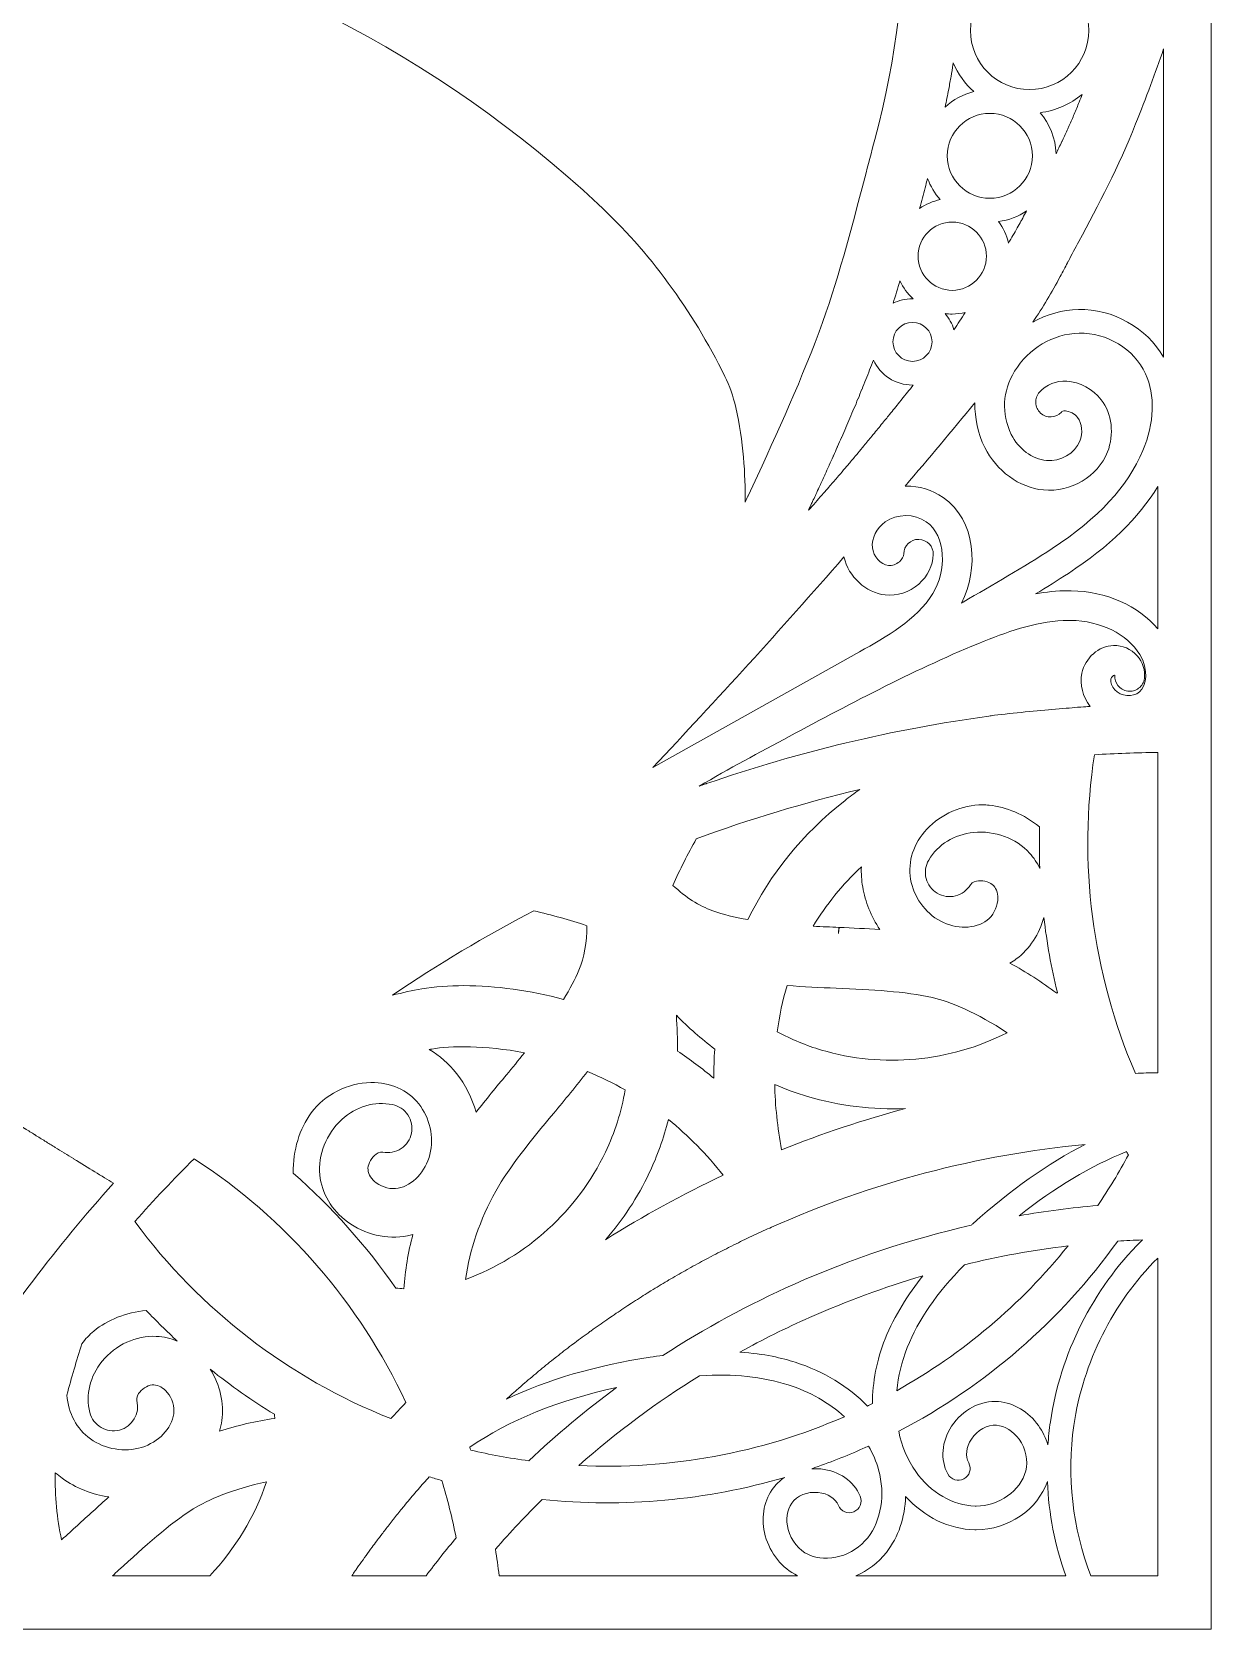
# Model space of a CAD drawing. Header units: millimetres. Extents: x 31 to 886, y -1164 to 562.
# Drawn here: x 687.4 to 886.3, y -581.1 to -311.6 of the extents above; entities that cross this region are included whole.
import ezdxf

# ---------------------------------------------------------------- set-up
doc = ezdxf.new("R2010")
doc.units = ezdxf.units.MM
doc.header["$MEASUREMENT"] = 0
doc.layers.add('Layer 3', color=7, linetype='Continuous')

msp = doc.modelspace()

# ---------------------------------------------------------------- linework, layer by layer
at = {"layer": 'Layer 3', "lineweight": 0}
msp.add_lwpolyline([(501, -19.87), (501, -581.1), (886.3, -581.1), (886.3, -19.87), (501, -19.87)], dxfattribs=at)
for points, knots in [([(686.3, -291.04), (679.7, -289.71), (673.32, -289.28), (667.2, -289.32), (662.44, -289.35), (657.82, -289.66), (653.38, -290.05), (653.25, -290.06), (653.12, -290.07), (653, -290.07), (652.61, -290.08), (652.21, -290.05), (651.83, -290), (652.28, -288.5), (652.75, -286.83), (652.44, -285.26), (651.08, -278.4), (648.23, -273.18), (642.59, -267.27), (641.65, -266.29), (640.47, -266.07), (639.6, -265.91), (639.3, -265.85), (639.02, -265.8), (638.84, -265.73), (638.68, -265.67), (638.51, -265.61), (638.34, -265.55), (637.72, -265.32), (636.87, -265.01), (636.55, -264.68), (630.27, -258.31), (623.5, -251.65), (615.73, -246.54), (606.03, -240.16), (597.81, -236.68), (589.07, -235.28), (586.79, -234.91), (584.46, -234.74), (582.11, -234.76), (579.09, -234.78), (576.03, -235.12), (572.95, -235.77), (563.65, -237.75), (555.89, -241.32), (549.22, -246.67), (538.39, -255.36), (531.18, -266.48), (528.37, -278.83), (524.31, -296.75), (527.95, -314.55), (538.64, -328.96), (541.53, -332.85), (545.38, -336.29), (550.1, -339.16), (552.42, -340.57), (555.51, -341.92), (558.84, -343.15), (558.99, -343.2), (559.14, -343.26), (559.29, -343.31), (559.7, -343.46), (560.11, -343.61), (560.52, -343.75), (560.7, -343.81), (560.88, -343.87), (561.05, -343.93), (561.45, -344.07), (561.84, -344.2), (562.23, -344.33), (562.43, -344.4), (562.63, -344.46), (562.83, -344.53), (563.79, -344.84), (564.74, -345.14), (565.69, -345.43), (566.21, -345.59), (566.73, -345.74), (567.25, -345.89), (567.59, -345.99), (567.92, -346.09), (568.24, -346.18), (570.91, -346.95), (573.42, -347.6), (575.5, -348.12), (575.43, -348.12), (575.35, -348.13), (575.28, -348.13), (573.36, -348.27), (571.58, -348.67), (569.86, -349.06), (569.86, -349.06), (569.2, -349.21), (569.2, -349.21), (569.01, -349.25), (568.84, -349.3), (568.65, -349.36), (568.58, -349.38), (568.51, -349.4), (568.44, -349.42), (568.37, -349.43), (568.27, -349.46), (568.16, -349.5), (568.16, -349.5), (567.74, -349.62), (567.74, -349.62), (567.66, -349.64), (567.46, -349.71), (567.41, -349.72), (566.86, -349.93), (566.29, -350.25), (565.93, -350.48), (565.55, -350.73), (565.26, -350.94), (565, -351.16), (564.11, -351.92), (563.37, -352.62), (562.61, -353.45), (562.21, -353.88), (561.89, -354.22), (561.5, -354.72), (561.43, -354.82), (561.36, -354.9), (561.29, -354.99), (561.02, -355.33), (560.72, -355.71), (560.37, -356.29), (560.14, -356.69), (559.37, -358.11), (559.38, -359.68), (559.39, -360.83), (559.78, -362.17), (560.41, -363.17), (560.97, -364.06), (561.61, -364.63), (562.12, -365.1), (562.61, -365.54), (563.05, -365.82), (563.46, -366.08), (563.57, -366.15), (563.67, -366.22), (563.79, -366.29), (563.79, -366.29), (564.03, -366.45), (564.03, -366.45), (564.64, -366.86), (565.21, -367.24), (565.77, -367.67), (565.77, -367.67), (566.62, -368.3), (566.62, -368.3), (567.72, -369.13), (568.86, -369.98), (569.93, -370.86), (575.63, -375.57), (581.08, -380.25), (586.14, -384.76), (591.86, -389.87), (596.85, -394.64), (601.39, -399.35), (604.11, -402.16), (606.74, -405.1), (609.36, -408.27), (605.61, -406.21), (600.05, -403.01), (593.2, -398.59), (581.9, -391.29), (565.67, -379.69), (552.48, -365.85), (549.13, -362.34), (538.31, -350.2), (532.64, -340.8), (520.18, -320.14), (513.22, -298.76), (511.95, -277.25), (511.28, -266.07), (512.21, -255.25), (514.64, -245.94), (516.62, -238.34), (517.93, -233.32), (521.16, -227.21), (524.41, -221.07), (528.03, -216.2), (532.88, -211.41), (537.91, -206.45), (542.73, -202.65), (547.62, -199.82), (557.24, -194.24), (568.08, -190.71), (580.76, -189.01), (583.79, -188.61), (586.77, -188.41), (589.65, -188.43), (590.06, -188.43), (590.47, -188.44), (590.88, -188.45), (603.27, -188.78), (614.56, -190.89), (625.4, -194.91), (638.67, -199.83), (651.13, -207.3), (662.43, -217.1), (671.04, -224.57), (678.81, -233.03), (685.55, -242.26), (693.68, -253.38), (694.25, -253.74), (694.47, -253.88), (694.79, -254.08), (695.15, -254.18), (695.51, -254.18), (695.87, -254.19), (696.24, -254.09), (696.56, -253.9), (697.29, -253.46), (708.64, -244.04), (712.82, -240.45), (722.98, -231.77), (733.1, -224.97), (742.89, -220.27), (754.59, -214.66), (766.24, -211.81), (777.51, -211.81), (777.51, -211.81), (777.55, -211.81), (777.55, -211.81), (786.39, -211.82), (793.32, -213.38), (800.03, -216.89), (812.8, -223.57), (822.44, -235.22), (827.89, -250.58), (836.3, -274.23), (836.9, -302.33), (829.59, -329.7), (829.01, -331.88), (828.45, -334.04), (827.89, -336.18), (825.54, -345.15), (823.33, -353.63), (820.17, -362.19), (816.67, -371.64), (812.37, -380.89), (808.21, -389.84), (808.21, -389.84), (808.18, -389.9), (808.18, -389.9), (808.02, -390.24), (807.86, -390.59), (807.7, -390.93), (807.76, -386.3), (807.43, -380.66), (806.12, -374.93), (805.7, -373.05), (805.08, -371.3), (804.29, -369.7), (798.73, -358.43), (791.53, -348.64), (782.91, -340.62), (755.93, -315.51), (722.52, -298.37), (686.3, -291.04)], [0, 0, 0, 0, 1, 1, 1, 2, 2, 2, 3, 3, 3, 4, 4, 4, 5, 5, 5, 6, 6, 6, 7, 7, 7, 8, 8, 8, 9, 9, 9, 10, 10, 10, 11, 11, 11, 12, 12, 12, 13, 13, 13, 14, 14, 14, 15, 15, 15, 16, 16, 16, 17, 17, 17, 18, 18, 18, 19, 19, 19, 20, 20, 20, 21, 21, 21, 22, 22, 22, 23, 23, 23, 24, 24, 24, 25, 25, 25, 26, 26, 26, 27, 27, 27, 28, 28, 28, 29, 29, 29, 30, 30, 30, 31, 31, 31, 32, 32, 32, 33, 33, 33, 34, 34, 34, 35, 35, 35, 36, 36, 36, 37, 37, 37, 38, 38, 38, 39, 39, 39, 40, 40, 40, 41, 41, 41, 42, 42, 42, 43, 43, 43, 44, 44, 44, 45, 45, 45, 46, 46, 46, 47, 47, 47, 48, 48, 48, 49, 49, 49, 50, 50, 50, 51, 51, 51, 52, 52, 52, 53, 53, 53, 54, 54, 54, 55, 55, 55, 56, 56, 56, 57, 57, 57, 58, 58, 58, 59, 59, 59, 60, 60, 60, 61, 61, 61, 62, 62, 62, 63, 63, 63, 64, 64, 64, 65, 65, 65, 66, 66, 66, 67, 67, 67, 68, 68, 68, 69, 69, 69, 70, 70, 70, 71, 71, 71, 72, 72, 72, 73, 73, 73, 74, 74, 74, 75, 75, 75, 76, 76, 76, 77, 77, 77, 78, 78, 78, 79, 79, 79, 80, 80, 80, 81, 81, 81, 82, 82, 82, 83, 83, 83, 84, 84, 84, 85, 85, 85, 86, 86, 86, 87, 87, 87, 87]), ([(855.69, -321.31), (850.18, -321.31), (845.7, -316.83), (845.7, -311.31), (845.7, -305.8), (850.18, -301.32), (855.69, -301.32), (861.2, -301.32), (865.68, -305.8), (865.68, -311.31), (865.68, -316.83), (861.2, -321.31), (855.69, -321.31)], [0, 0, 0, 0, 1, 1, 1, 2, 2, 2, 3, 3, 3, 4, 4, 4, 4]), ([(878.3, -366.48), (875.47, -361.53), (869.74, -358.26), (863.92, -358.41), (861.21, -358.48), (858.57, -359.24), (856.21, -360.55), (856.21, -360.55), (856.21, -360.55), (856.21, -360.55), (858, -358.01), (859.45, -355.47), (860.85, -352.87), (860.85, -352.86), (860.85, -352.86), (860.85, -352.86), (861.08, -352.44), (861.3, -352.03), (861.52, -351.61), (861.56, -351.54), (861.6, -351.46), (861.64, -351.39), (861.83, -351.02), (862.02, -350.65), (862.22, -350.28), (862.23, -350.26), (862.24, -350.24), (862.25, -350.23), (862.81, -349.15), (863.39, -348.04), (863.99, -346.93), (867.29, -340.86), (870.73, -334.25), (873.58, -327.1), (875.36, -322.66), (876.92, -318.48), (878.3, -314.45), (878.3, -314.45), (878.3, -366.48), (878.3, -366.48)], [0, 0, 0, 0, 1, 1, 1, 2, 2, 2, 3, 3, 3, 4, 4, 4, 5, 5, 5, 6, 6, 6, 7, 7, 7, 8, 8, 8, 9, 9, 9, 10, 10, 10, 11, 11, 11, 12, 12, 12, 13, 13, 13, 13]), ([(846.26, -321.65), (844.44, -322.11), (842.8, -323.01), (841.45, -324.24), (841.66, -323.25), (841.86, -322.25), (842.05, -321.25), (842.12, -320.86), (842.19, -320.47), (842.26, -320.08), (842.32, -319.75), (842.38, -319.42), (842.44, -319.09), (842.56, -318.43), (842.67, -317.77), (842.77, -317.1), (842.79, -317.01), (842.81, -316.91), (842.82, -316.81), (843.61, -318.66), (844.8, -320.31), (846.26, -321.65)], [0, 0, 0, 0, 1, 1, 1, 2, 2, 2, 3, 3, 3, 4, 4, 4, 5, 5, 5, 6, 6, 6, 7, 7, 7, 7]), ([(864.56, -322.13), (864.39, -322.56), (864.23, -322.99), (864.05, -323.42), (863.79, -324.09), (863.51, -324.76), (863.22, -325.43), (863.18, -325.51), (863.15, -325.59), (863.12, -325.67), (862.84, -326.32), (862.55, -326.97), (862.26, -327.62), (862.22, -327.72), (862.17, -327.82), (862.13, -327.91), (861.83, -328.57), (861.53, -329.22), (861.23, -329.87), (861.19, -329.95), (861.16, -330.02), (861.13, -330.09), (860.8, -330.77), (860.48, -331.45), (860.15, -332.13), (860.07, -329.48), (859.06, -327.07), (857.45, -325.2), (860.13, -324.86), (862.57, -323.76), (864.56, -322.13)], [0, 0, 0, 0, 1, 1, 1, 2, 2, 2, 3, 3, 3, 4, 4, 4, 5, 5, 5, 6, 6, 6, 7, 7, 7, 8, 8, 8, 9, 9, 9, 10, 10, 10, 10]), ([(848.99, -339.65), (845.03, -339.65), (841.81, -336.44), (841.81, -332.48), (841.81, -328.53), (845.03, -325.31), (848.99, -325.31), (852.94, -325.31), (856.16, -328.53), (856.16, -332.48), (856.16, -336.44), (852.94, -339.65), (848.99, -339.65)], [0, 0, 0, 0, 1, 1, 1, 2, 2, 2, 3, 3, 3, 4, 4, 4, 4]), ([(837.14, -341.35), (837.14, -341.35), (837.28, -340.85), (837.28, -340.85), (837.58, -339.71), (837.87, -338.59), (838.17, -337.47), (838.27, -337.08), (838.38, -336.68), (838.48, -336.28), (838.96, -337.61), (839.69, -338.82), (840.61, -339.87), (839.35, -340.13), (838.17, -340.65), (837.14, -341.35)], [0, 0, 0, 0, 1, 1, 1, 2, 2, 2, 3, 3, 3, 4, 4, 4, 5, 5, 5, 5]), ([(850.44, -343.56), (852.17, -343.33), (853.79, -342.71), (855.18, -341.78), (855.12, -341.89), (855.05, -342.01), (854.99, -342.12), (854.79, -342.5), (854.58, -342.88), (854.37, -343.26), (854.33, -343.34), (854.28, -343.42), (854.24, -343.51), (854.03, -343.88), (853.83, -344.25), (853.62, -344.62), (853.62, -344.63), (853.61, -344.64), (853.61, -344.64), (853.37, -345.07), (853.13, -345.49), (852.89, -345.91), (852.89, -345.91), (852.89, -345.91), (852.89, -345.91), (852.64, -346.34), (852.39, -346.77), (852.14, -347.2), (851.83, -345.86), (851.24, -344.62), (850.44, -343.56)], [0, 0, 0, 0, 1, 1, 1, 2, 2, 2, 3, 3, 3, 4, 4, 4, 5, 5, 5, 6, 6, 6, 7, 7, 7, 8, 8, 8, 9, 9, 9, 10, 10, 10, 10]), ([(842.64, -355.18), (839.46, -355.18), (836.88, -352.59), (836.88, -349.41), (836.88, -346.24), (839.46, -343.65), (842.64, -343.65), (845.81, -343.65), (848.4, -346.24), (848.4, -349.41), (848.4, -352.59), (845.81, -355.18), (842.64, -355.18)], [0, 0, 0, 0, 1, 1, 1, 2, 2, 2, 3, 3, 3, 4, 4, 4, 4]), ([(832.66, -357.37), (833.06, -356.1), (833.44, -354.84), (833.81, -353.57), (834.35, -354.71), (835.11, -355.74), (836.03, -356.59), (836, -356.59), (835.97, -356.59), (835.93, -356.59), (834.76, -356.59), (833.65, -356.87), (832.66, -357.37)], [0, 0, 0, 0, 1, 1, 1, 2, 2, 2, 3, 3, 3, 4, 4, 4, 4]), ([(835.93, -367.17), (834.12, -367.17), (832.64, -365.69), (832.64, -363.88), (832.64, -362.06), (834.12, -360.59), (835.93, -360.59), (837.75, -360.59), (839.23, -362.06), (839.23, -363.88), (839.23, -365.69), (837.75, -367.17), (835.93, -367.17)], [0, 0, 0, 0, 1, 1, 1, 2, 2, 2, 3, 3, 3, 4, 4, 4, 4]), ([(844.84, -358.92), (844.21, -359.89), (843.57, -360.86), (842.93, -361.82), (842.62, -360.8), (842.11, -359.88), (841.43, -359.1), (841.82, -359.15), (842.23, -359.18), (842.64, -359.18), (843.4, -359.18), (844.13, -359.09), (844.84, -358.92)], [0, 0, 0, 0, 1, 1, 1, 2, 2, 2, 3, 3, 3, 4, 4, 4, 4]), ([(844.47, -407.79), (844.38, -407.85), (844.28, -407.9), (844.19, -407.95), (847.15, -402.19), (846.69, -394.01), (841.09, -390.12), (839.28, -388.86), (837.06, -388.2), (834.81, -388.2), (834.78, -388.2), (834.74, -388.2), (834.71, -388.2), (838.64, -383.59), (842.59, -378.89), (846.48, -374.19), (846.4, -376.75), (846.95, -379.28), (848.12, -381.68), (850.07, -385.65), (853.96, -388.48), (858.04, -388.87), (862.65, -389.31), (867.18, -386.62), (868.83, -382.46), (870.01, -379.5), (869.59, -376.04), (867.78, -373.63), (866.42, -371.85), (864.14, -370.62), (861.96, -370.52), (860.16, -370.43), (858.54, -371.08), (857.38, -372.35), (856.92, -372.84), (856.69, -373.48), (856.72, -374.15), (856.75, -374.81), (857.04, -375.43), (857.53, -375.88), (858.54, -376.81), (860.13, -376.75), (861.06, -375.73), (861.17, -375.61), (861.33, -375.5), (861.72, -375.51), (862.43, -375.55), (863.32, -376.03), (863.79, -376.65), (864.55, -377.66), (864.71, -379.29), (864.18, -380.62), (863.35, -382.71), (860.91, -384.12), (858.52, -383.89), (856.13, -383.66), (853.81, -381.93), (852.61, -379.48), (850.91, -376.01), (851.11, -372.23), (853.17, -368.84), (855.5, -364.98), (859.66, -362.52), (864.03, -362.41), (868.72, -362.27), (873.35, -365.11), (875.25, -369.27), (876.9, -372.87), (876.74, -377.59), (874.81, -382.22), (872.29, -388.25), (867.28, -393.65), (859.5, -398.75), (854.65, -401.93), (849.48, -404.91), (844.47, -407.79)], [0, 0, 0, 0, 1, 1, 1, 2, 2, 2, 3, 3, 3, 4, 4, 4, 5, 5, 5, 6, 6, 6, 7, 7, 7, 8, 8, 8, 9, 9, 9, 10, 10, 10, 11, 11, 11, 12, 12, 12, 13, 13, 13, 14, 14, 14, 15, 15, 15, 16, 16, 16, 17, 17, 17, 18, 18, 18, 19, 19, 19, 20, 20, 20, 21, 21, 21, 22, 22, 22, 23, 23, 23, 24, 24, 24, 25, 25, 25, 25]), ([(833.74, -374.06), (833.19, -374.75), (832.63, -375.44), (832.07, -376.14), (831.85, -376.4), (831.64, -376.66), (831.42, -376.93), (830.93, -377.54), (830.43, -378.15), (829.93, -378.76), (829.65, -379.1), (829.37, -379.44), (829.09, -379.78), (828.64, -380.33), (828.19, -380.88), (827.74, -381.42), (827.4, -381.83), (827.07, -382.23), (826.73, -382.63), (826.32, -383.12), (825.91, -383.61), (825.5, -384.1), (825.11, -384.56), (824.72, -385.03), (824.32, -385.49), (823.96, -385.92), (823.6, -386.34), (823.23, -386.77), (822.76, -387.31), (822.29, -387.85), (821.82, -388.4), (821.53, -388.74), (821.23, -389.08), (820.94, -389.42), (820.2, -390.26), (819.46, -391.09), (818.71, -391.92), (818.68, -391.96), (818.65, -391.99), (818.62, -392.03), (818.55, -392.11), (818.48, -392.19), (818.41, -392.26), (818.57, -391.9), (818.74, -391.54), (818.91, -391.17), (818.97, -391.04), (819.03, -390.92), (819.09, -390.79), (819.25, -390.45), (819.41, -390.11), (819.56, -389.78), (819.64, -389.61), (819.72, -389.44), (819.79, -389.27), (819.98, -388.88), (820.16, -388.48), (820.34, -388.08), (820.39, -387.97), (820.44, -387.87), (820.49, -387.76), (820.69, -387.33), (820.88, -386.9), (821.08, -386.47), (821.12, -386.39), (821.16, -386.3), (821.19, -386.22), (821.4, -385.76), (821.61, -385.3), (821.82, -384.84), (821.85, -384.78), (821.87, -384.73), (821.9, -384.67), (822.11, -384.2), (822.32, -383.72), (822.54, -383.24), (822.56, -383.2), (822.58, -383.15), (822.6, -383.1), (822.82, -382.62), (823.03, -382.14), (823.25, -381.65), (823.27, -381.61), (823.29, -381.56), (823.31, -381.52), (823.53, -381.02), (823.75, -380.52), (823.97, -380.02), (823.98, -379.99), (823.99, -379.96), (824, -379.93), (824.23, -379.42), (824.45, -378.9), (824.68, -378.39), (824.68, -378.37), (824.69, -378.36), (824.7, -378.34), (824.92, -377.82), (825.15, -377.29), (825.37, -376.76), (825.38, -376.75), (825.38, -376.74), (825.39, -376.73), (825.61, -376.2), (825.84, -375.67), (826.06, -375.14), (826.07, -375.13), (826.07, -375.12), (826.07, -375.11), (826.3, -374.58), (826.52, -374.04), (826.74, -373.51), (826.74, -373.5), (826.75, -373.5), (826.75, -373.49), (826.97, -372.95), (827.19, -372.41), (827.41, -371.87), (827.41, -371.87), (827.41, -371.87), (827.42, -371.86), (827.64, -371.32), (827.85, -370.78), (828.07, -370.24), (828.07, -370.24), (828.07, -370.24), (828.07, -370.23), (828.5, -369.15), (828.93, -368.06), (829.34, -366.98), (830.51, -369.45), (833.02, -371.17), (835.93, -371.17), (835.98, -371.17), (836.02, -371.16), (836.06, -371.16), (836.06, -371.17), (836.05, -371.18), (836.05, -371.18), (835.42, -371.97), (834.78, -372.77), (834.13, -373.57), (834, -373.74), (833.87, -373.9), (833.74, -374.06)], [0, 0, 0, 0, 1, 1, 1, 2, 2, 2, 3, 3, 3, 4, 4, 4, 5, 5, 5, 6, 6, 6, 7, 7, 7, 8, 8, 8, 9, 9, 9, 10, 10, 10, 11, 11, 11, 12, 12, 12, 13, 13, 13, 14, 14, 14, 15, 15, 15, 16, 16, 16, 17, 17, 17, 18, 18, 18, 19, 19, 19, 20, 20, 20, 21, 21, 21, 22, 22, 22, 23, 23, 23, 24, 24, 24, 25, 25, 25, 26, 26, 26, 27, 27, 27, 28, 28, 28, 29, 29, 29, 30, 30, 30, 31, 31, 31, 32, 32, 32, 33, 33, 33, 34, 34, 34, 35, 35, 35, 36, 36, 36, 37, 37, 37, 38, 38, 38, 39, 39, 39, 40, 40, 40, 41, 41, 41, 42, 42, 42, 43, 43, 43, 44, 44, 44, 45, 45, 45, 46, 46, 46, 47, 47, 47, 48, 48, 48, 48]), ([(877.31, -412.31), (874.04, -408.4), (868.64, -405.98), (862.7, -405.88), (862.53, -405.88), (862.36, -405.88), (862.19, -405.88), (860.3, -405.88), (858.45, -406.09), (856.7, -406.42), (858.56, -405.29), (860.42, -404.13), (862.24, -402.94), (869.14, -398.42), (874.1, -393.6), (877.31, -388.28), (877.31, -388.28), (877.31, -412.31), (877.31, -412.31)], [0, 0, 0, 0, 1, 1, 1, 2, 2, 2, 3, 3, 3, 4, 4, 4, 5, 5, 5, 6, 6, 6, 6]), ([(792.15, -435.68), (802.85, -424.36), (813.67, -412.45), (824.38, -400.18), (825.18, -403.54), (828.02, -406.21), (831.35, -406.58), (833.35, -406.8), (835.41, -406.13), (837, -404.74), (838.5, -403.43), (839.39, -401.62), (839.45, -399.77), (839.49, -398.39), (838.4, -397.24), (837.02, -397.2), (837, -397.2), (836.98, -397.2), (836.95, -397.2), (835.61, -397.2), (834.49, -398.27), (834.45, -399.62), (834.44, -400.08), (834.16, -400.58), (833.72, -400.97), (833.19, -401.43), (832.49, -401.67), (831.9, -401.61), (830.58, -401.46), (829.33, -400.09), (829.17, -398.62), (829.01, -397.05), (829.89, -395.29), (831.35, -394.26), (833.34, -392.85), (836.24, -392.84), (838.24, -394.23), (841.69, -396.62), (841.68, -402.6), (839.36, -406.35), (836.61, -410.8), (831.51, -413.65), (827.02, -416.16), (827.02, -416.16), (792.15, -435.68), (792.15, -435.68)], [0, 0, 0, 0, 1, 1, 1, 2, 2, 2, 3, 3, 3, 4, 4, 4, 5, 5, 5, 6, 6, 6, 7, 7, 7, 8, 8, 8, 9, 9, 9, 10, 10, 10, 11, 11, 11, 12, 12, 12, 13, 13, 13, 14, 14, 14, 15, 15, 15, 15]), ([(870.59, -421.85), (870.99, -422.39), (871.58, -422.73), (872.24, -422.82), (872.89, -422.91), (873.55, -422.74), (874.09, -422.34), (874.62, -421.94), (874.97, -421.35), (875.06, -420.68), (875.24, -419.33), (874.79, -417.93), (873.82, -416.85), (872.8, -415.71), (871.34, -415.06), (869.87, -415.11), (867.35, -415.18), (865.05, -417.19), (864.52, -419.79), (864.13, -421.69), (864.65, -423.74), (865.9, -425.4), (865.8, -425.4), (865.7, -425.41), (865.6, -425.41), (865.55, -425.42), (865.51, -425.42), (865.47, -425.43), (865.1, -425.44), (864.59, -425.48), (863.83, -425.55), (863.83, -425.55), (863.78, -425.55), (863.78, -425.55), (863.78, -425.55), (863.78, -425.55), (863.78, -425.55), (862.68, -425.64), (861.15, -425.76), (859.45, -425.91), (856.37, -426.18), (852.09, -426.58), (849.21, -426.97), (849.08, -426.98), (848.95, -427.02), (848.82, -427.06), (832.7, -429.22), (816.69, -433.04), (801.21, -438.43), (801.15, -438.44), (801.08, -438.46), (801.01, -438.48), (800.66, -438.61), (800.3, -438.73), (799.95, -438.86), (804.98, -435.91), (810.12, -433.16), (815.15, -430.47), (825.77, -424.79), (836.74, -418.92), (848.04, -414.39), (852.59, -412.56), (857.45, -410.88), (862.24, -410.88), (862.36, -410.88), (862.49, -410.88), (862.61, -410.88), (867.69, -410.97), (872.16, -413.18), (874.28, -416.65), (875.83, -419.19), (875.46, -421.89), (874.22, -422.95), (873.11, -423.89), (871.09, -423.71), (870.06, -422.58), (869.56, -422.03), (869.31, -421.33), (869.42, -420.79), (869.49, -420.42), (869.82, -420.14), (869.99, -420.11), (870.01, -420.12), (870.05, -420.14), (870.09, -420.17), (870.04, -420.77), (870.22, -421.37), (870.59, -421.85)], [0, 0, 0, 0, 1, 1, 1, 2, 2, 2, 3, 3, 3, 4, 4, 4, 5, 5, 5, 6, 6, 6, 7, 7, 7, 8, 8, 8, 9, 9, 9, 10, 10, 10, 11, 11, 11, 12, 12, 12, 13, 13, 13, 14, 14, 14, 15, 15, 15, 16, 16, 16, 17, 17, 17, 18, 18, 18, 19, 19, 19, 20, 20, 20, 21, 21, 21, 22, 22, 22, 23, 23, 23, 24, 24, 24, 25, 25, 25, 26, 26, 26, 27, 27, 27, 28, 28, 28, 29, 29, 29, 29]), ([(877.31, -487.21), (875.97, -487.24), (874.72, -487.27), (873.53, -487.32), (866.23, -470.29), (863.86, -451.73), (866.63, -433.55), (870.14, -433.34), (873.73, -433.2), (877.31, -433.15), (877.31, -433.15), (877.31, -487.21), (877.31, -487.21)], [0, 0, 0, 0, 1, 1, 1, 2, 2, 2, 3, 3, 3, 4, 4, 4, 4]), ([(824.5, -441.31), (817.38, -446.95), (811.89, -453.7), (808.18, -461.38), (805.92, -460.99), (803.97, -460.49), (802.25, -459.88), (799.93, -459.05), (797.67, -457.61), (795.52, -455.59), (796.7, -452.94), (798.03, -450.31), (799.47, -447.74), (808.46, -444.42), (817.71, -441.63), (827.04, -439.41), (826.13, -440.05), (825.29, -440.68), (824.5, -441.31)], [0, 0, 0, 0, 1, 1, 1, 2, 2, 2, 3, 3, 3, 4, 4, 4, 5, 5, 5, 6, 6, 6, 6]), ([(857.42, -452.73), (856.98, -451.8), (856.4, -450.93), (855.7, -450.15), (853.44, -447.65), (849.82, -446.31), (846.26, -446.67), (842.99, -446.99), (840.23, -448.69), (838.68, -451.32), (838.12, -452.26), (837.96, -453.36), (838.23, -454.42), (838.51, -455.48), (839.17, -456.37), (840.11, -456.93), (841.06, -457.48), (842.16, -457.64), (843.22, -457.37), (844.27, -457.1), (845.16, -456.43), (845.72, -455.49), (846.02, -454.99), (846.69, -454.85), (847.07, -454.82), (848.02, -454.72), (849.11, -455.07), (849.61, -455.63), (850.16, -456.24), (850.41, -457.13), (850.31, -458.14), (850.18, -459.45), (849.49, -460.76), (848.53, -461.48), (846.53, -462.98), (843.31, -463.05), (840.69, -461.64), (838.04, -460.23), (836.1, -457.51), (835.62, -454.54), (835.12, -451.52), (836.1, -448.53), (838.36, -446.12), (840.79, -443.53), (844.31, -442.01), (847.75, -442.01), (848.13, -442.01), (848.5, -442.03), (848.88, -442.06), (851.75, -442.35), (854.75, -443.63), (857.37, -445.7), (857.31, -448.05), (857.33, -450.39), (857.42, -452.73)], [0, 0, 0, 0, 1, 1, 1, 2, 2, 2, 3, 3, 3, 4, 4, 4, 5, 5, 5, 6, 6, 6, 7, 7, 7, 8, 8, 8, 9, 9, 9, 10, 10, 10, 11, 11, 11, 12, 12, 12, 13, 13, 13, 14, 14, 14, 15, 15, 15, 16, 16, 16, 17, 17, 17, 18, 18, 18, 18]), ([(827.54, -455.86), (827.95, -458.38), (828.96, -460.86), (830.43, -463.04), (828.13, -462.89), (825.81, -462.79), (823.55, -462.69), (823.55, -462.69), (823.48, -463.68), (823.48, -463.68), (823.48, -463.68), (823.48, -463.69), (823.48, -463.69), (823.48, -463.69), (823.48, -463.69), (823.48, -463.69), (823.48, -463.69), (823.48, -463.68), (823.48, -463.68), (823.48, -463.68), (823.53, -462.68), (823.53, -462.68), (822.18, -462.63), (820.7, -462.56), (819.19, -462.48), (821.36, -458.88), (824.07, -455.52), (827.31, -452.46), (827.27, -453.59), (827.35, -454.72), (827.54, -455.86)], [0, 0, 0, 0, 1, 1, 1, 2, 2, 2, 3, 3, 3, 4, 4, 4, 5, 5, 5, 6, 6, 6, 7, 7, 7, 8, 8, 8, 9, 9, 9, 10, 10, 10, 10]), ([(748.2, -474.14), (755.85, -468.94), (763.85, -464.16), (772.05, -459.9), (775.08, -460.58), (778.09, -461.42), (781.01, -462.4), (781.02, -465.2), (780.57, -467.71), (779.66, -469.89), (779.02, -471.45), (778.17, -473.07), (777.08, -474.84), (771.49, -473.32), (765.6, -472.52), (760.27, -472.52), (757.74, -472.52), (755.33, -472.7), (753.14, -473.07), (751.58, -473.33), (749.96, -473.68), (748.2, -474.14)], [0, 0, 0, 0, 1, 1, 1, 2, 2, 2, 3, 3, 3, 4, 4, 4, 5, 5, 5, 6, 6, 6, 7, 7, 7, 7]), ([(858.09, -461), (858.59, -465.25), (859.36, -469.49), (860.38, -473.67), (860.34, -473.71), (860.31, -473.75), (860.27, -473.8), (857.76, -471.89), (855.11, -470.2), (852.38, -468.75), (852.75, -468.52), (853.11, -468.28), (853.45, -468.02), (855.7, -466.33), (857.35, -463.8), (858.09, -461)], [0, 0, 0, 0, 1, 1, 1, 2, 2, 2, 3, 3, 3, 4, 4, 4, 5, 5, 5, 5]), ([(653.91, -497.72), (649.82, -496.05), (645.23, -494.18), (640.67, -493.41), (641.61, -488.9), (641.54, -483.97), (641.49, -479.58), (641.43, -475.44), (641.38, -471.46), (642.19, -468.58), (642.7, -468.91), (643.2, -469.24), (643.71, -469.57), (643.86, -469.67), (644.01, -469.77), (644.15, -469.86), (644.78, -470.27), (645.4, -470.68), (646.02, -471.08), (646.18, -471.18), (646.33, -471.28), (646.48, -471.38), (647.11, -471.79), (647.74, -472.19), (648.36, -472.6), (648.49, -472.68), (648.62, -472.77), (648.75, -472.85), (649.37, -473.25), (650, -473.66), (650.62, -474.06), (650.75, -474.15), (650.88, -474.23), (651, -474.31), (651.6, -474.69), (652.19, -475.08), (652.78, -475.46), (652.91, -475.54), (653.05, -475.63), (653.18, -475.72), (653.79, -476.11), (654.39, -476.49), (654.98, -476.88), (655.14, -476.98), (655.3, -477.08), (655.45, -477.18), (656.04, -477.56), (656.63, -477.94), (657.21, -478.31), (657.39, -478.43), (657.57, -478.54), (657.75, -478.65), (658.32, -479.02), (658.89, -479.39), (659.47, -479.76), (659.65, -479.87), (659.83, -479.99), (660.02, -480.11), (660.58, -480.47), (661.14, -480.83), (661.69, -481.18), (661.88, -481.3), (662.07, -481.42), (662.27, -481.55), (662.82, -481.9), (663.37, -482.25), (663.92, -482.6), (664.11, -482.72), (664.29, -482.84), (664.48, -482.96), (665.03, -483.31), (665.57, -483.65), (666.11, -484), (666.31, -484.12), (666.5, -484.24), (666.69, -484.36), (667.2, -484.69), (667.71, -485.01), (668.22, -485.33), (668.42, -485.46), (668.62, -485.59), (668.82, -485.72), (669.3, -486.02), (669.78, -486.33), (670.26, -486.63), (670.45, -486.75), (670.65, -486.87), (670.84, -487), (671.34, -487.31), (671.84, -487.63), (672.33, -487.94), (672.48, -488.03), (672.63, -488.12), (672.77, -488.22), (673.31, -488.56), (673.85, -488.9), (674.38, -489.23), (674.54, -489.33), (674.7, -489.44), (674.86, -489.54), (675.39, -489.87), (675.91, -490.19), (676.42, -490.52), (676.58, -490.62), (676.74, -490.72), (676.91, -490.82), (677.41, -491.14), (677.91, -491.45), (678.41, -491.77), (678.58, -491.87), (678.75, -491.98), (678.92, -492.09), (679.42, -492.4), (679.92, -492.71), (680.41, -493.02), (680.56, -493.11), (680.7, -493.2), (680.84, -493.29), (681.35, -493.61), (681.85, -493.92), (682.34, -494.23), (682.48, -494.31), (682.6, -494.4), (682.74, -494.48), (683.25, -494.8), (683.76, -495.12), (684.26, -495.43), (684.35, -495.49), (684.45, -495.54), (684.54, -495.6), (685.07, -495.94), (685.61, -496.27), (686.13, -496.6), (686.16, -496.61), (686.19, -496.63), (686.22, -496.65), (686.78, -497), (687.33, -497.34), (687.87, -497.68), (687.89, -497.69), (687.91, -497.7), (687.92, -497.71), (688.49, -498.06), (689.04, -498.4), (689.59, -498.74), (689.6, -498.75), (689.61, -498.76), (689.63, -498.77), (690.16, -499.1), (690.68, -499.42), (691.2, -499.74), (691.24, -499.77), (691.27, -499.79), (691.31, -499.81), (691.82, -500.13), (692.33, -500.44), (692.83, -500.75), (692.85, -500.76), (692.87, -500.78), (692.89, -500.79), (693.39, -501.1), (693.89, -501.41), (694.38, -501.71), (694.39, -501.72), (694.41, -501.73), (694.42, -501.74), (696.93, -503.28), (699.19, -504.66), (701.15, -505.86), (691.59, -516.46), (682.98, -527.93), (675.4, -540.16), (673.46, -538.93), (671.56, -537.66), (669.89, -536.07), (666.47, -533.49), (662.66, -530.64), (658.62, -528.79), (660.69, -524.67), (661.9, -519.89), (662.98, -515.63), (663.8, -512.4), (664.59, -509.27), (665.67, -506.84), (665.67, -506.84), (667.55, -502.49), (667.55, -502.49), (667.55, -502.49), (657.76, -499.29), (653.91, -497.72)], [0, 0, 0, 0, 1, 1, 1, 2, 2, 2, 3, 3, 3, 4, 4, 4, 5, 5, 5, 6, 6, 6, 7, 7, 7, 8, 8, 8, 9, 9, 9, 10, 10, 10, 11, 11, 11, 12, 12, 12, 13, 13, 13, 14, 14, 14, 15, 15, 15, 16, 16, 16, 17, 17, 17, 18, 18, 18, 19, 19, 19, 20, 20, 20, 21, 21, 21, 22, 22, 22, 23, 23, 23, 24, 24, 24, 25, 25, 25, 26, 26, 26, 27, 27, 27, 28, 28, 28, 29, 29, 29, 30, 30, 30, 31, 31, 31, 32, 32, 32, 33, 33, 33, 34, 34, 34, 35, 35, 35, 36, 36, 36, 37, 37, 37, 38, 38, 38, 39, 39, 39, 40, 40, 40, 41, 41, 41, 42, 42, 42, 43, 43, 43, 44, 44, 44, 45, 45, 45, 46, 46, 46, 47, 47, 47, 48, 48, 48, 49, 49, 49, 50, 50, 50, 51, 51, 51, 52, 52, 52, 53, 53, 53, 54, 54, 54, 55, 55, 55, 56, 56, 56, 57, 57, 57, 58, 58, 58, 59, 59, 59, 60, 60, 60, 61, 61, 61, 62, 62, 62, 63, 63, 63, 63]), ([(839.31, -474.54), (842.19, -475.2), (846.91, -477.1), (851.88, -480.46), (842.29, -485.38), (830.91, -486.45), (820.57, -483.38), (818.03, -482.63), (815.52, -481.6), (813.12, -480.31), (813.47, -477.61), (814.03, -474.99), (814.78, -472.5), (817.56, -472.71), (820.36, -472.83), (823.07, -472.95), (823.07, -472.95), (823.07, -472.95), (823.07, -472.95), (829.04, -473.22), (834.67, -473.47), (839.31, -474.54)], [0, 0, 0, 0, 1, 1, 1, 2, 2, 2, 3, 3, 3, 4, 4, 4, 5, 5, 5, 6, 6, 6, 7, 7, 7, 7]), ([(796.1, -477.5), (798.15, -479.6), (800.32, -481.52), (802.58, -483.22), (802.47, -484.85), (802.41, -486.5), (802.42, -488.15), (800.46, -486.5), (798.4, -484.96), (796.27, -483.55), (796.32, -481.57), (796.26, -479.54), (796.1, -477.5)], [0, 0, 0, 0, 1, 1, 1, 2, 2, 2, 3, 3, 3, 4, 4, 4, 4]), ([(754.42, -483.28), (754.56, -483.26), (754.7, -483.23), (754.85, -483.21), (757.98, -482.68), (763.84, -482.56), (770.5, -483.85), (769.45, -485.14), (768.41, -486.4), (767.46, -487.55), (765.75, -489.62), (763.99, -491.74), (762.32, -493.89), (761.66, -491.48), (760.53, -489.22), (759.04, -487.36), (759.04, -487.36), (759.04, -487.36), (759.04, -487.36), (757.72, -485.7), (756.17, -484.34), (754.42, -483.28)], [0, 0, 0, 0, 1, 1, 1, 2, 2, 2, 3, 3, 3, 4, 4, 4, 5, 5, 5, 6, 6, 6, 7, 7, 7, 7]), ([(765.65, -507.2), (767.96, -503.05), (771.56, -498.7), (775.39, -494.08), (777.29, -491.79), (779.24, -489.43), (781.1, -487.01), (783.29, -487.91), (785.43, -488.95), (787.47, -490.11), (786.83, -493.79), (785.71, -497.32), (784.15, -500.6), (779.44, -510.48), (770.85, -518.31), (760.56, -522.08), (761.26, -517.01), (762.96, -512.01), (765.65, -507.2)], [0, 0, 0, 0, 1, 1, 1, 2, 2, 2, 3, 3, 3, 4, 4, 4, 5, 5, 5, 6, 6, 6, 6]), ([(750.81, -494.34), (750.21, -493.43), (749.28, -492.81), (748.21, -492.59), (745.21, -491.99), (742.1, -492.91), (739.68, -495.11), (737.03, -497.53), (735.6, -501.11), (735.95, -504.46), (736.28, -507.58), (737.94, -510.39), (740.62, -512.38), (743.53, -514.53), (747.31, -515.42), (750.73, -514.75), (751.04, -514.69), (751.35, -514.62), (751.66, -514.53), (750.86, -517.53), (750.35, -520.59), (750.12, -523.67), (749.66, -523.64), (749.21, -523.6), (748.76, -523.55), (743.8, -516.4), (737.99, -509.88), (731.47, -504.16), (731.44, -500.29), (732.51, -496.69), (734.51, -493.98), (736.77, -490.91), (740.62, -488.95), (744.56, -488.87), (747.85, -488.82), (750.74, -490.09), (752.65, -492.47), (754.53, -494.82), (755.25, -498.08), (754.53, -501), (753.82, -503.89), (751.61, -506.24), (749.17, -506.71), (747.99, -506.94), (746.55, -506.58), (745.49, -505.8), (744.67, -505.2), (744.18, -504.42), (744.09, -503.6), (744.01, -502.86), (744.48, -501.81), (745.19, -501.17), (745.47, -500.91), (746.02, -500.5), (746.59, -500.62), (747.66, -500.83), (748.75, -500.62), (749.67, -500.01), (750.58, -499.41), (751.2, -498.49), (751.41, -497.41), (751.63, -496.34), (751.42, -495.25), (750.81, -494.34)], [0, 0, 0, 0, 1, 1, 1, 2, 2, 2, 3, 3, 3, 4, 4, 4, 5, 5, 5, 6, 6, 6, 7, 7, 7, 8, 8, 8, 9, 9, 9, 10, 10, 10, 11, 11, 11, 12, 12, 12, 13, 13, 13, 14, 14, 14, 15, 15, 15, 16, 16, 16, 17, 17, 17, 18, 18, 18, 19, 19, 19, 20, 20, 20, 21, 21, 21, 21]), ([(834.78, -493.25), (827.69, -495.15), (820.69, -497.48), (813.83, -500.23), (813.16, -496.43), (812.77, -492.73), (812.69, -489.18), (814.52, -489.99), (816.38, -490.68), (818.24, -491.23), (823.64, -492.83), (829.23, -493.5), (834.78, -493.25)], [0, 0, 0, 0, 1, 1, 1, 2, 2, 2, 3, 3, 3, 4, 4, 4, 4]), ([(794.75, -495.1), (798.1, -497.82), (801.21, -500.98), (804.01, -504.52), (797.14, -507.75), (790.52, -511.38), (784.16, -515.4), (787.1, -512.01), (789.59, -508.22), (791.54, -504.12), (792.89, -501.28), (793.97, -498.25), (794.75, -495.1)], [0, 0, 0, 0, 1, 1, 1, 2, 2, 2, 3, 3, 3, 4, 4, 4, 4]), ([(784.68, -528.67), (784.68, -528.67), (785.28, -528.27), (785.28, -528.27), (786.17, -527.66), (787.05, -527.07), (787.9, -526.51), (787.9, -526.51), (788.52, -526.11), (788.52, -526.11), (789.42, -525.52), (790.32, -524.95), (791.19, -524.41), (791.19, -524.41), (791.81, -524.03), (791.81, -524.03), (792.76, -523.44), (793.65, -522.9), (794.53, -522.38), (794.67, -522.3), (794.82, -522.21), (794.97, -522.12), (794.97, -522.12), (795.15, -522.02), (795.15, -522.02), (796.12, -521.45), (797.03, -520.93), (797.92, -520.43), (797.92, -520.43), (798.53, -520.09), (798.53, -520.09), (799.55, -519.52), (800.48, -519.02), (801.37, -518.54), (801.37, -518.54), (801.96, -518.23), (801.96, -518.23), (803.02, -517.68), (803.97, -517.19), (804.88, -516.73), (804.88, -516.73), (805.43, -516.46), (805.43, -516.46), (806.46, -515.94), (807.42, -515.48), (808.34, -515.04), (808.34, -515.04), (808.93, -514.76), (808.93, -514.76), (809.91, -514.31), (810.89, -513.85), (811.86, -513.42), (811.86, -513.42), (812.16, -513.29), (812.16, -513.29), (829.11, -505.74), (846.88, -501.05), (865.07, -499.31), (858.76, -502.56), (852.45, -507.01), (846.2, -512.64), (846.08, -512.74), (845.96, -512.85), (845.84, -512.96), (835.67, -515.27), (825.7, -518.58), (816.04, -522.87), (808.28, -526.33), (800.86, -530.36), (793.83, -534.92), (793.13, -535.02), (792.41, -535.12), (791.66, -535.23), (782.5, -536.63), (774.39, -539), (767.43, -542.29), (768.09, -541.7), (768.77, -541.09), (769.46, -540.49), (769.46, -540.49), (769.92, -540.09), (769.92, -540.09), (770.71, -539.4), (771.54, -538.7), (772.38, -538), (772.38, -538), (772.87, -537.59), (772.87, -537.59), (773.67, -536.93), (774.51, -536.25), (775.37, -535.57), (775.37, -535.57), (775.89, -535.16), (775.89, -535.16), (776.72, -534.5), (777.57, -533.84), (778.41, -533.2), (778.41, -533.2), (778.96, -532.79), (778.96, -532.79), (779.81, -532.15), (780.67, -531.52), (781.52, -530.91), (781.71, -530.77), (781.9, -530.63), (782.09, -530.49), (782.96, -529.87), (783.83, -529.26), (784.68, -528.67)], [0, 0, 0, 0, 1, 1, 1, 2, 2, 2, 3, 3, 3, 4, 4, 4, 5, 5, 5, 6, 6, 6, 7, 7, 7, 8, 8, 8, 9, 9, 9, 10, 10, 10, 11, 11, 11, 12, 12, 12, 13, 13, 13, 14, 14, 14, 15, 15, 15, 16, 16, 16, 17, 17, 17, 18, 18, 18, 19, 19, 19, 20, 20, 20, 21, 21, 21, 22, 22, 22, 23, 23, 23, 24, 24, 24, 25, 25, 25, 26, 26, 26, 27, 27, 27, 28, 28, 28, 29, 29, 29, 30, 30, 30, 31, 31, 31, 32, 32, 32, 33, 33, 33, 34, 34, 34, 35, 35, 35, 36, 36, 36, 36]), ([(867.2, -509.62), (862.75, -510.01), (858.32, -510.58), (853.92, -511.34), (859.96, -506.56), (866.02, -502.94), (872.04, -500.52), (872.15, -500.71), (872.25, -500.9), (872.36, -501.08), (870.8, -503.99), (869.06, -506.86), (867.2, -509.62)], [0, 0, 0, 0, 1, 1, 1, 2, 2, 2, 3, 3, 3, 4, 4, 4, 4]), ([(704.76, -512.33), (707.97, -508.71), (711.32, -505.15), (714.75, -501.74), (730.27, -511.8), (742.6, -526), (750.48, -542.88), (749.57, -543.83), (748.73, -544.72), (747.93, -545.58), (730.62, -538.7), (715.72, -527.22), (704.76, -512.33)], [0, 0, 0, 0, 1, 1, 1, 2, 2, 2, 3, 3, 3, 4, 4, 4, 4]), ([(835.05, -533.61), (836.93, -528.9), (839.98, -524.45), (844.69, -519.61), (850.45, -518.21), (856.29, -517.15), (862.19, -516.43), (854.23, -526.33), (844.37, -534.64), (833.28, -540.87), (833.51, -538.46), (834.1, -536.01), (835.05, -533.61)], [0, 0, 0, 0, 1, 1, 1, 2, 2, 2, 3, 3, 3, 4, 4, 4, 4]), ([(841.89, -554.93), (842.41, -555.91), (843.62, -556.28), (844.6, -555.76), (845.57, -555.24), (845.94, -554.03), (845.43, -553.05), (844.82, -551.91), (844.99, -550.42), (845.88, -549.06), (846.91, -547.5), (848.56, -546.57), (850.1, -546.7), (851.54, -546.82), (852.93, -547.69), (853.92, -549.08), (855.05, -550.67), (855.49, -552.71), (855.05, -554.41), (854.19, -557.76), (850.53, -560.34), (846.67, -560.34), (846.61, -560.34), (846.56, -560.34), (846.5, -560.34), (842.81, -560.27), (838.97, -558.04), (836.48, -554.51), (835.09, -552.54), (834.13, -550.22), (833.61, -547.72), (848.25, -540.07), (860.92, -529.08), (870.55, -515.64), (871.91, -515.55), (873.3, -515.48), (874.72, -515.43), (874.65, -515.5), (874.58, -515.56), (874.52, -515.62), (866.31, -523.82), (860.87, -534.66), (859.19, -546.14), (859.01, -547.43), (858.87, -548.73), (858.78, -550.03), (858.43, -548.88), (857.9, -547.77), (857.18, -546.76), (855.51, -544.41), (853.05, -542.93), (850.43, -542.72), (847.42, -542.47), (844.39, -544.06), (842.54, -546.86), (840.83, -549.46), (840.59, -552.48), (841.89, -554.93)], [0, 0, 0, 0, 1, 1, 1, 2, 2, 2, 3, 3, 3, 4, 4, 4, 5, 5, 5, 6, 6, 6, 7, 7, 7, 8, 8, 8, 9, 9, 9, 10, 10, 10, 11, 11, 11, 12, 12, 12, 13, 13, 13, 14, 14, 14, 15, 15, 15, 16, 16, 16, 17, 17, 17, 18, 18, 18, 19, 19, 19, 19]), ([(877.31, -572.1), (877.31, -572.1), (866.04, -572.1), (866.04, -572.1), (862.93, -564.06), (861.91, -555.25), (863.15, -546.72), (864.7, -536.1), (869.73, -526.08), (877.31, -518.49), (877.31, -518.49), (877.31, -572.1), (877.31, -572.1)], [0, 0, 0, 0, 1, 1, 1, 2, 2, 2, 3, 3, 3, 4, 4, 4, 4]), ([(816.17, -536.08), (813.99, -535.39), (811.02, -534.64), (806.82, -534.37), (810.64, -532.26), (814.55, -530.31), (818.56, -528.53), (824.8, -525.75), (831.19, -523.4), (837.7, -521.49), (835.21, -524.6), (832.92, -528.16), (831.33, -532.13), (829.9, -535.72), (829.19, -539.45), (829.17, -543.04), (828.89, -543.18), (828.61, -543.32), (828.33, -543.46), (825.14, -540.19), (820.95, -537.6), (816.17, -536.08)], [0, 0, 0, 0, 1, 1, 1, 2, 2, 2, 3, 3, 3, 4, 4, 4, 5, 5, 5, 6, 6, 6, 7, 7, 7, 7]), ([(697.17, -544.56), (697.44, -545.62), (698.11, -546.51), (699.05, -547.07), (699.99, -547.63), (701.09, -547.78), (702.15, -547.51), (704.34, -546.95), (705.66, -544.72), (705.1, -542.53), (704.96, -541.97), (705.34, -541.39), (705.58, -541.1), (706.18, -540.36), (707.2, -539.83), (707.95, -539.88), (708.77, -539.92), (709.57, -540.37), (710.22, -541.16), (711.07, -542.19), (711.49, -543.58), (711.32, -544.78), (710.97, -547.25), (708.74, -549.58), (705.89, -550.44), (703.02, -551.31), (699.72, -550.76), (697.28, -549.01), (694.94, -547.32), (693.53, -544.7), (693.3, -541.61), (694.05, -538.73), (694.94, -535.78), (695.8, -532.98), (696.41, -532.15), (697.09, -531.42), (697.84, -530.8), (700.15, -528.91), (703.27, -527.69), (706.68, -527.33), (708.37, -529.11), (710.12, -530.84), (711.92, -532.5), (710.8, -532.04), (709.61, -531.77), (708.38, -531.7), (705.01, -531.52), (701.51, -533.14), (699.24, -535.91), (697.17, -538.45), (696.41, -541.6), (697.17, -544.56)], [0, 0, 0, 0, 1, 1, 1, 2, 2, 2, 3, 3, 3, 4, 4, 4, 5, 5, 5, 6, 6, 6, 7, 7, 7, 8, 8, 8, 9, 9, 9, 10, 10, 10, 11, 11, 11, 12, 12, 12, 13, 13, 13, 14, 14, 14, 15, 15, 15, 16, 16, 16, 17, 17, 17, 17]), ([(719.05, -547.7), (719.22, -547.11), (719.34, -546.52), (719.43, -545.93), (719.84, -542.99), (719.12, -539.85), (717.48, -537.26), (720.92, -540.01), (724.54, -542.55), (728.3, -544.86), (728.33, -545.08), (728.35, -545.31), (728.37, -545.54), (725.17, -546.01), (722.05, -546.74), (719.05, -547.7)], [0, 0, 0, 0, 1, 1, 1, 2, 2, 2, 3, 3, 3, 4, 4, 4, 5, 5, 5, 5]), ([(800.03, -538.34), (805.83, -538.01), (810.61, -538.51), (814.96, -539.89), (818.62, -541.05), (821.87, -542.92), (824.45, -545.26), (810.37, -551.42), (794.94, -554.25), (779.64, -553.49), (786.01, -547.87), (792.82, -542.81), (800.03, -538.34)], [0, 0, 0, 0, 1, 1, 1, 2, 2, 2, 3, 3, 3, 4, 4, 4, 4]), ([(761.25, -550.43), (767.92, -545.84), (776.21, -542.46), (786, -540.34), (780.83, -544.16), (775.89, -548.28), (771.21, -552.71), (767.91, -552.26), (764.62, -551.65), (761.41, -550.89), (761.36, -550.74), (761.31, -550.58), (761.25, -550.43)], [0, 0, 0, 0, 1, 1, 1, 2, 2, 2, 3, 3, 3, 4, 4, 4, 4]), ([(818.38, -568.54), (816.79, -567.8), (815.48, -566.17), (814.97, -564.29), (814.52, -562.65), (814.73, -561.02), (815.56, -559.83), (816.43, -558.56), (818.2, -557.87), (820.05, -558.06), (821.67, -558.23), (822.93, -559.04), (823.43, -560.23), (823.85, -561.25), (825.03, -561.73), (826.05, -561.31), (827.06, -560.88), (827.55, -559.71), (827.12, -558.69), (826.05, -556.13), (823.56, -554.41), (820.46, -554.08), (819.95, -554.03), (819.43, -554.02), (818.93, -554.04), (821.86, -553.04), (824.74, -551.91), (827.58, -550.64), (827.9, -550.5), (828.21, -550.36), (828.52, -550.22), (829.26, -551.5), (829.84, -552.85), (830.22, -554.24), (831.37, -558.4), (830.67, -562.78), (828.39, -565.68), (825.96, -568.76), (821.57, -570.02), (818.38, -568.54)], [0, 0, 0, 0, 1, 1, 1, 2, 2, 2, 3, 3, 3, 4, 4, 4, 5, 5, 5, 6, 6, 6, 7, 7, 7, 8, 8, 8, 9, 9, 9, 10, 10, 10, 11, 11, 11, 12, 12, 12, 13, 13, 13, 13]), ([(695.07, -563.6), (694.24, -564.36), (693.33, -565.19), (692.4, -566.04), (691.61, -562.43), (691.25, -558.64), (691.34, -554.74), (691.72, -555.06), (692.1, -555.36), (692.51, -555.65), (694.79, -557.29), (697.52, -558.38), (700.39, -558.81), (698.59, -560.38), (696.81, -562.01), (695.07, -563.6)], [0, 0, 0, 0, 1, 1, 1, 2, 2, 2, 3, 3, 3, 4, 4, 4, 5, 5, 5, 5]), ([(717.38, -572.1), (717.38, -572.1), (701.01, -572.1), (701.01, -572.1), (701.35, -571.79), (701.68, -571.48), (702.01, -571.18), (706.42, -567.15), (710.58, -563.34), (714.61, -560.82), (716.99, -559.33), (721.41, -557.42), (726.97, -556.26), (725.02, -562.09), (721.72, -567.54), (717.38, -572.1)], [0, 0, 0, 0, 1, 1, 1, 2, 2, 2, 3, 3, 3, 4, 4, 4, 5, 5, 5, 5]), ([(753.88, -572.1), (753.88, -572.1), (741.36, -572.1), (741.36, -572.1), (741.55, -571.82), (741.73, -571.55), (741.92, -571.28), (742.04, -571.11), (742.16, -570.94), (742.27, -570.77), (742.27, -570.77), (742.51, -570.45), (742.51, -570.45), (743.15, -569.52), (743.83, -568.57), (744.53, -567.62), (744.53, -567.62), (744.78, -567.28), (744.78, -567.28), (745.04, -566.93), (745.3, -566.58), (745.56, -566.22), (745.75, -565.96), (745.95, -565.71), (746.15, -565.45), (746.15, -565.45), (746.42, -565.1), (746.42, -565.1), (746.82, -564.57), (747.22, -564.05), (747.63, -563.53), (747.86, -563.23), (748.1, -562.93), (748.33, -562.63), (748.33, -562.63), (748.39, -562.55), (748.39, -562.55), (748.86, -561.96), (749.33, -561.37), (749.83, -560.77), (750.03, -560.52), (750.23, -560.27), (750.44, -560.02), (751.03, -559.31), (751.62, -558.6), (752.23, -557.9), (752.23, -557.9), (752.55, -557.52), (752.55, -557.52), (753.17, -556.79), (753.79, -556.08), (754.39, -555.41), (755.15, -555.63), (755.87, -555.84), (756.56, -556.03), (757.49, -559.12), (758.29, -562.38), (758.95, -565.72), (757.27, -567.72), (755.57, -569.86), (753.88, -572.1)], [0, 0, 0, 0, 1, 1, 1, 2, 2, 2, 3, 3, 3, 4, 4, 4, 5, 5, 5, 6, 6, 6, 7, 7, 7, 8, 8, 8, 9, 9, 9, 10, 10, 10, 11, 11, 11, 12, 12, 12, 13, 13, 13, 14, 14, 14, 15, 15, 15, 16, 16, 16, 17, 17, 17, 18, 18, 18, 19, 19, 19, 20, 20, 20, 20]), ([(766.21, -572.1), (766.02, -570.54), (765.81, -569.07), (765.58, -567.64), (768.12, -564.71), (770.78, -561.88), (773.49, -559.21), (787.25, -560.67), (801.16, -559.38), (814.38, -555.5), (813.55, -556.05), (812.83, -556.74), (812.26, -557.56), (810.77, -559.72), (810.35, -562.56), (811.11, -565.35), (811.92, -568.32), (813.95, -570.83), (816.56, -572.1), (816.56, -572.1), (766.21, -572.1), (766.21, -572.1)], [0, 0, 0, 0, 1, 1, 1, 2, 2, 2, 3, 3, 3, 4, 4, 4, 5, 5, 5, 6, 6, 6, 7, 7, 7, 7]), ([(826.37, -572.1), (828.34, -571.25), (830.15, -569.92), (831.53, -568.16), (833.57, -565.56), (834.67, -562.25), (834.77, -558.73), (837.93, -562.2), (842.15, -564.26), (846.43, -564.34), (846.51, -564.34), (846.59, -564.34), (846.67, -564.34), (852.07, -564.34), (857.07, -560.91), (858.69, -556.17), (858.92, -561.6), (859.96, -566.98), (861.78, -572.1), (861.78, -572.1), (826.37, -572.1), (826.37, -572.1)], [0, 0, 0, 0, 1, 1, 1, 2, 2, 2, 3, 3, 3, 4, 4, 4, 5, 5, 5, 6, 6, 6, 7, 7, 7, 7])]:
    msp.add_open_spline(points, degree=3, knots=knots, dxfattribs=at)

doc.saveas('drawing.dxf')
